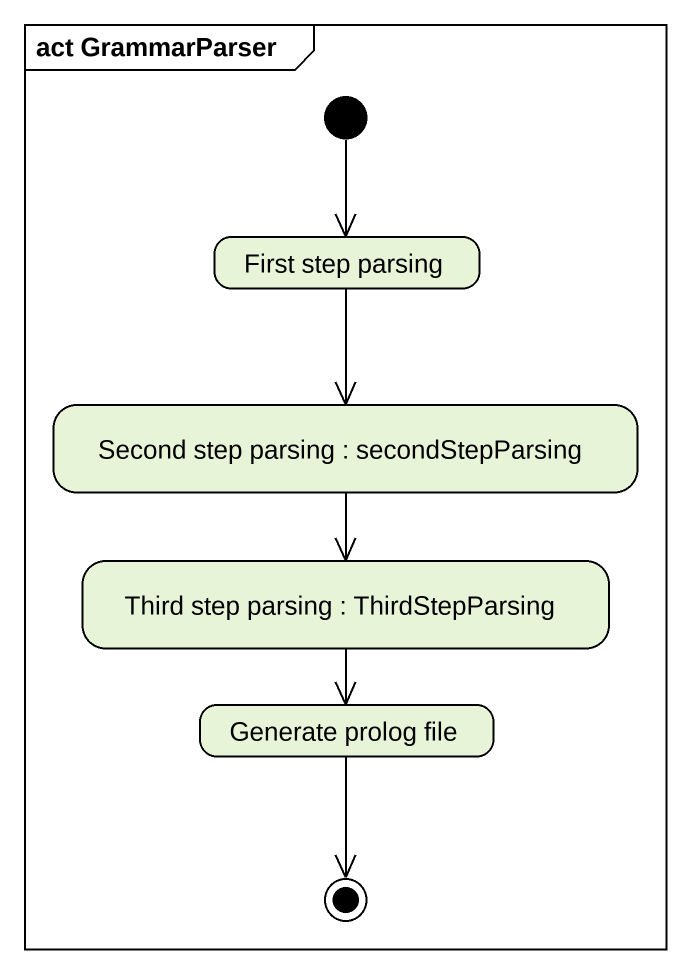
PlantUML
@startuml
mainframe act GrammarParser
hide empty description
state "First step parsing" as First_step_parsing
state "Second step parsing : secondStepParsing" as Second_step_parsing
state "Third step parsing : ThirdStepParsing" as Third_step_parsing
state "Generate prolog file" as Generate_prolog_file
[*] --> First_step_parsing
First_step_parsing --> Second_step_parsing
Second_step_parsing --> Third_step_parsing
Third_step_parsing --> Generate_prolog_file
Generate_prolog_file --> [*]
@enduml
